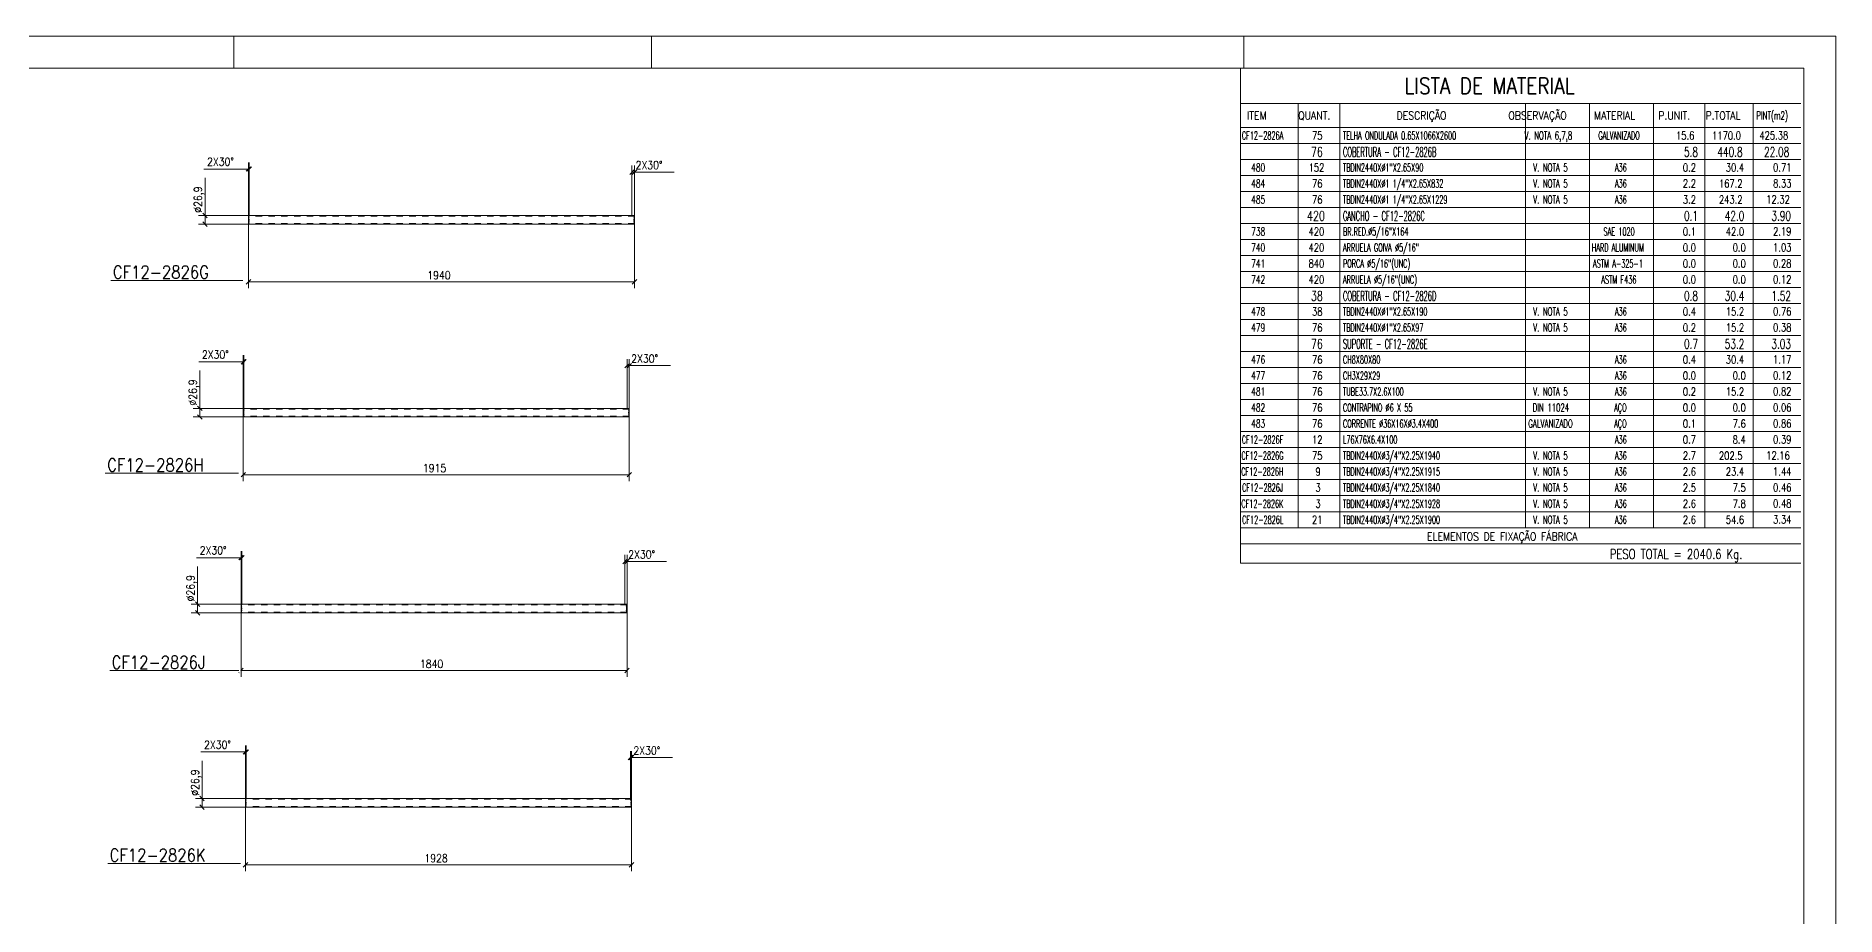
# Model space of a CAD drawing. Header units: millimetres. Extents: x 2 to 846, y 5 to 599.
# Drawn here: x 284 to 846, y 324 to 599 of the extents above; entities that cross this region are included whole.
import ezdxf

# ---------------------------------------------------------------- set-up
doc = ezdxf.new("R2010")
doc.units = ezdxf.units.MM
for name, pattern in [('XKITLINE00', [0]), ('XKITLINE02', [4, 2, -2]), ('XKITLINE03', [6, 3, -1, 1, -1])]:
    doc.linetypes.add(name, pattern=pattern)
for name, color, linetype, lineweight in [('Cota', 4, 'Continuous', 0), ('Outro tipo de objeto', 7, 'Continuous', 0), ('Peça', 2, 'Continuous', 0), ('Texto', 7, 'Continuous', 0)]:
    doc.layers.add(name, color=color, linetype=linetype, lineweight=lineweight)
doc.styles.add('ROMANS', font='ROMANS__.TTF')
doc.styles.add('SIMPLEX', font='SIMPLEX_.TTF')

# ---------------------------------------------------------------- blocks, each defined once
blk = doc.blocks.new('*A37')
at = {"layer": 'Peça', "color": 4, "linetype": 'XKITLINE00', "lineweight": 0}
for p, q in [((350.09, 542.82), (350.29, 542.93)), ((350.09, 540.45), (350.09, 542.82)), ((350.09, 540.36), (350.09, 540.45)), ((350.09, 540.36), (350.29, 540.24)), ((350.33, 542.75), (350.21, 542.51)), ((350.21, 542.51), (350.33, 542.26)), ((350.33, 540.91), (350.21, 540.67)), ((350.21, 540.67), (350.33, 540.42)), ((350.29, 542.93), (350.23, 542.8)), ((350.23, 542.8), (350.33, 542.75)), ((350.33, 542.26), (350.23, 542.09)), ((350.23, 542.09), (350.29, 541.59)), ((350.29, 541.59), (350.23, 541.09)), ((350.23, 541.09), (350.33, 540.91)), ((350.33, 540.42), (350.23, 540.38)), ((350.23, 540.38), (350.29, 540.24)), ((350.29, 542.93), (410.33, 542.93)), ((350.29, 540.24), (410.33, 540.24)), ((410.43, 542.93), (470.48, 542.93)), ((410.43, 540.24), (470.47, 540.24)), ((470.43, 542.75), (470.54, 542.8)), ((470.55, 542.51), (470.43, 542.75)), ((470.43, 542.26), (470.55, 542.51)), ((470.53, 542.09), (470.43, 542.26)), ((470.43, 540.91), (470.53, 541.09)), ((470.55, 540.67), (470.43, 540.91)), ((470.43, 540.42), (470.55, 540.67)), ((470.53, 540.38), (470.43, 540.42)), ((470.47, 541.59), (470.53, 542.09)), ((470.53, 541.09), (470.47, 541.59)), ((470.47, 540.24), (470.53, 540.38)), ((470.47, 540.24), (470.67, 540.36)), ((470.54, 542.8), (470.48, 542.93)), ((470.48, 542.93), (470.67, 542.82)), ((470.67, 542.82), (470.67, 540.36))]:
    blk.add_line(p, q, dxfattribs=at)
at = {"layer": 'Peça', "color": 7, "linetype": 'XKITLINE02', "lineweight": 0}
for p, q in [((410.33, 542.71), (350.09, 542.71)), ((410.33, 540.47), (350.09, 540.47)), ((350.21, 542.51), (350.33, 542.75)), ((350.33, 542.26), (350.21, 542.51)), ((350.21, 540.67), (350.33, 540.91)), ((350.33, 540.42), (350.21, 540.67)), ((350.23, 542.8), (350.29, 542.93)), ((350.33, 542.75), (350.23, 542.8)), ((350.23, 542.09), (350.33, 542.26)), ((350.29, 541.59), (350.23, 542.09)), ((350.23, 541.09), (350.29, 541.59)), ((350.33, 540.91), (350.23, 541.09)), ((350.23, 540.38), (350.33, 540.42)), ((350.29, 540.24), (350.23, 540.38)), ((470.67, 542.71), (410.43, 542.71)), ((470.67, 540.47), (410.43, 540.47)), ((470.54, 542.8), (470.43, 542.75)), ((470.43, 542.75), (470.55, 542.51)), ((470.55, 542.51), (470.43, 542.26)), ((470.43, 542.26), (470.53, 542.09)), ((470.53, 541.09), (470.43, 540.91)), ((470.43, 540.91), (470.55, 540.67)), ((470.55, 540.67), (470.43, 540.42)), ((470.43, 540.42), (470.53, 540.38)), ((470.53, 542.09), (470.47, 541.59)), ((470.47, 541.59), (470.53, 541.09)), ((470.53, 540.38), (470.47, 540.24)), ((470.48, 542.93), (470.54, 542.8))]:
    blk.add_line(p, q, dxfattribs=at)
blk = doc.blocks.new('*A38')
at = {"layer": 'Peça', "color": 4, "linetype": 'XKITLINE00', "lineweight": 0}
for p, q in [((348.47, 482.57), (348.67, 482.68)), ((348.47, 480.2), (348.47, 482.57)), ((348.47, 480.11), (348.47, 480.2)), ((348.47, 480.11), (348.67, 479.99)), ((348.72, 482.5), (348.6, 482.26)), ((348.6, 482.26), (348.72, 482.01)), ((348.72, 480.66), (348.6, 480.42)), ((348.6, 480.42), (348.72, 480.17)), ((348.67, 482.68), (348.61, 482.55)), ((348.61, 482.55), (348.72, 482.5)), ((348.72, 482.01), (348.61, 481.84)), ((348.61, 481.84), (348.67, 481.34)), ((348.67, 481.34), (348.61, 480.84)), ((348.61, 480.84), (348.72, 480.66)), ((348.72, 480.17), (348.61, 480.13)), ((348.61, 480.13), (348.67, 479.99)), ((348.67, 482.68), (408.72, 482.68)), ((348.67, 479.99), (408.72, 479.99)), ((408.82, 482.68), (468.86, 482.68)), ((408.82, 479.99), (468.86, 479.99)), ((468.81, 480.17), (468.93, 480.42)), ((468.92, 480.13), (468.81, 480.17)), ((468.82, 482.5), (468.92, 482.55)), ((468.94, 482.26), (468.82, 482.5)), ((468.82, 482.01), (468.94, 482.26)), ((468.92, 481.84), (468.82, 482.01)), ((468.82, 480.66), (468.92, 480.84)), ((468.93, 480.42), (468.82, 480.66)), ((468.92, 482.55), (468.86, 482.68)), ((468.86, 482.68), (469.06, 482.57)), ((468.86, 481.34), (468.92, 481.84)), ((468.92, 480.84), (468.86, 481.34)), ((468.86, 479.99), (468.92, 480.13)), ((468.86, 479.99), (469.06, 480.11)), ((469.06, 482.57), (469.06, 480.11))]:
    blk.add_line(p, q, dxfattribs=at)
at = {"layer": 'Peça', "color": 7, "linetype": 'XKITLINE02', "lineweight": 0}
for p, q in [((408.72, 482.46), (348.47, 482.46)), ((408.72, 480.22), (348.47, 480.22)), ((348.6, 482.26), (348.72, 482.5)), ((348.72, 482.01), (348.6, 482.26)), ((348.6, 480.42), (348.72, 480.66)), ((348.72, 480.17), (348.6, 480.42)), ((348.61, 482.55), (348.67, 482.68)), ((348.72, 482.5), (348.61, 482.55)), ((348.61, 481.84), (348.72, 482.01)), ((348.67, 481.34), (348.61, 481.84)), ((348.61, 480.84), (348.67, 481.34)), ((348.72, 480.66), (348.61, 480.84)), ((348.61, 480.13), (348.72, 480.17)), ((348.67, 479.99), (348.61, 480.13)), ((469.06, 482.46), (408.82, 482.46)), ((469.06, 480.22), (408.82, 480.22)), ((468.93, 480.42), (468.81, 480.17)), ((468.81, 480.17), (468.92, 480.13)), ((468.92, 482.55), (468.82, 482.5)), ((468.82, 482.5), (468.94, 482.26)), ((468.94, 482.26), (468.82, 482.01)), ((468.82, 482.01), (468.92, 481.84)), ((468.92, 480.84), (468.82, 480.66)), ((468.82, 480.66), (468.93, 480.42)), ((468.86, 482.68), (468.92, 482.55)), ((468.92, 481.84), (468.86, 481.34)), ((468.86, 481.34), (468.92, 480.84)), ((468.92, 480.13), (468.86, 479.99))]:
    blk.add_line(p, q, dxfattribs=at)
blk = doc.blocks.new('*A39')
at = {"layer": 'Peça', "color": 4, "linetype": 'XKITLINE00', "lineweight": 0}
for p, q in [((347.78, 421.39), (347.98, 421.51)), ((347.78, 418.94), (347.78, 421.39)), ((347.78, 418.94), (347.98, 418.82)), ((348.02, 421.33), (347.9, 421.08)), ((347.9, 421.08), (348.02, 420.84)), ((348.02, 419.49), (347.9, 419.25)), ((347.9, 419.25), (348.02, 419)), ((347.98, 421.51), (347.92, 421.38)), ((347.92, 421.38), (348.02, 421.33)), ((348.02, 420.84), (347.92, 420.67)), ((347.92, 420.67), (347.98, 420.16)), ((347.98, 420.16), (347.92, 419.66)), ((347.92, 419.66), (348.02, 419.49)), ((348.02, 419), (347.92, 418.95)), ((347.92, 418.95), (347.98, 418.82)), ((347.98, 421.51), (408.02, 421.51)), ((347.98, 418.82), (408.02, 418.82)), ((408.12, 421.51), (468.16, 421.51)), ((408.12, 418.82), (468.16, 418.82)), ((468.12, 421.33), (468.22, 421.38)), ((468.24, 421.08), (468.12, 421.33)), ((468.12, 420.84), (468.24, 421.08)), ((468.22, 420.67), (468.12, 420.84)), ((468.12, 419.49), (468.22, 419.66)), ((468.24, 419.25), (468.12, 419.49)), ((468.12, 419), (468.24, 419.25)), ((468.22, 418.95), (468.12, 419)), ((468.22, 421.38), (468.16, 421.51)), ((468.16, 421.51), (468.36, 421.39)), ((468.16, 420.16), (468.22, 420.67)), ((468.22, 419.66), (468.16, 420.16)), ((468.16, 418.82), (468.22, 418.95)), ((468.16, 418.82), (468.36, 418.94)), ((468.36, 421.3), (468.36, 421.39)), ((468.36, 421.3), (468.36, 418.94))]:
    blk.add_line(p, q, dxfattribs=at)
at = {"layer": 'Peça', "color": 7, "linetype": 'XKITLINE02', "lineweight": 0}
for p, q in [((408.02, 421.28), (347.78, 421.28)), ((347.78, 419.6), (347.78, 419.69)), ((347.78, 419.3), (347.78, 419.69)), ((347.78, 419.2), (347.78, 419.3)), ((408.02, 419.04), (347.78, 419.04)), ((347.78, 418.94), (347.78, 419.03)), ((347.9, 421.08), (348.02, 421.33)), ((348.02, 420.84), (347.9, 421.08)), ((347.9, 419.25), (348.02, 419.49)), ((348.02, 419), (347.9, 419.25)), ((347.92, 421.38), (347.98, 421.51)), ((348.02, 421.33), (347.92, 421.38)), ((347.92, 420.67), (348.02, 420.84)), ((347.98, 420.16), (347.92, 420.67)), ((347.92, 419.66), (347.98, 420.16)), ((348.02, 419.49), (347.92, 419.66)), ((347.92, 418.95), (348.02, 419)), ((347.98, 418.82), (347.92, 418.95)), ((468.36, 421.28), (408.12, 421.28)), ((468.36, 419.04), (408.12, 419.04)), ((468.22, 421.38), (468.12, 421.33)), ((468.12, 421.33), (468.24, 421.08)), ((468.24, 421.08), (468.12, 420.84)), ((468.12, 420.84), (468.22, 420.67)), ((468.22, 419.66), (468.12, 419.49)), ((468.12, 419.49), (468.24, 419.25)), ((468.24, 419.25), (468.12, 419)), ((468.12, 419), (468.22, 418.95)), ((468.16, 421.51), (468.22, 421.38)), ((468.22, 420.67), (468.16, 420.16)), ((468.16, 420.16), (468.22, 419.66)), ((468.22, 418.95), (468.16, 418.82)), ((468.36, 419.6), (468.36, 419.7))]:
    blk.add_line(p, q, dxfattribs=at)
blk = doc.blocks.new('*A40')
at = {"layer": 'Peça', "color": 4, "linetype": 'XKITLINE00', "lineweight": 0}
for p, q in [((349.17, 360.68), (349.37, 360.8)), ((349.17, 358.23), (349.17, 360.68)), ((349.41, 360.62), (349.29, 360.37)), ((349.29, 360.37), (349.41, 360.13)), ((349.37, 360.8), (349.31, 360.66)), ((349.31, 360.66), (349.41, 360.62)), ((349.41, 360.13), (349.31, 359.96)), ((349.31, 359.96), (349.37, 359.45)), ((349.37, 360.8), (409.41, 360.8)), ((409.51, 360.8), (469.55, 360.8)), ((469.51, 360.62), (469.61, 360.66)), ((469.63, 360.37), (469.51, 360.62)), ((469.51, 360.13), (469.63, 360.37)), ((469.61, 359.96), (469.51, 360.13)), ((469.61, 360.66), (469.55, 360.8)), ((469.55, 360.8), (469.75, 360.68)), ((469.55, 359.45), (469.61, 359.96)), ((469.75, 360.68), (469.75, 358.23)), ((349.17, 358.23), (349.37, 358.11)), ((349.41, 358.78), (349.29, 358.54)), ((349.29, 358.54), (349.41, 358.29)), ((349.37, 359.45), (349.31, 358.95)), ((349.31, 358.95), (349.41, 358.78)), ((349.41, 358.29), (349.31, 358.24)), ((349.31, 358.24), (349.37, 358.11)), ((349.37, 358.11), (409.41, 358.11)), ((409.51, 358.11), (469.55, 358.11)), ((469.51, 358.78), (469.61, 358.95)), ((469.63, 358.54), (469.51, 358.78)), ((469.51, 358.29), (469.63, 358.54)), ((469.61, 358.24), (469.51, 358.29)), ((469.61, 358.95), (469.55, 359.45)), ((469.55, 358.11), (469.61, 358.24)), ((469.55, 358.11), (469.75, 358.23))]:
    blk.add_line(p, q, dxfattribs=at)
at = {"layer": 'Peça', "color": 7, "linetype": 'XKITLINE02', "lineweight": 0}
for p, q in [((409.41, 360.57), (349.17, 360.57)), ((349.29, 360.37), (349.41, 360.62)), ((349.41, 360.13), (349.29, 360.37)), ((349.31, 360.66), (349.37, 360.8)), ((349.41, 360.62), (349.31, 360.66)), ((349.31, 359.96), (349.41, 360.13)), ((349.37, 359.45), (349.31, 359.96)), ((469.75, 360.57), (409.51, 360.57)), ((469.61, 360.66), (469.51, 360.62)), ((469.51, 360.62), (469.63, 360.37)), ((469.63, 360.37), (469.51, 360.13)), ((469.51, 360.13), (469.61, 359.96)), ((469.55, 360.8), (469.61, 360.66)), ((469.61, 359.96), (469.55, 359.45)), ((409.41, 358.33), (349.17, 358.33)), ((349.17, 358.32), (349.17, 358.23)), ((349.29, 358.54), (349.41, 358.78)), ((349.41, 358.29), (349.29, 358.54)), ((349.31, 358.95), (349.37, 359.45)), ((349.41, 358.78), (349.31, 358.95)), ((349.31, 358.24), (349.41, 358.29)), ((349.37, 358.11), (349.31, 358.24)), ((469.75, 358.33), (409.51, 358.33)), ((469.61, 358.95), (469.51, 358.78)), ((469.51, 358.78), (469.63, 358.54)), ((469.63, 358.54), (469.51, 358.29)), ((469.51, 358.29), (469.61, 358.24)), ((469.55, 359.45), (469.61, 358.95)), ((469.61, 358.24), (469.55, 358.11))]:
    blk.add_line(p, q, dxfattribs=at)
blk = doc.blocks.new('*A61')
at = {"layer": 'Outro tipo de objeto', "color": 5, "linetype": 'XKITLINE00', "lineweight": 0}
for p, q in [((660, 589), (660, 570.4)), ((835, 577.9), (660, 577.9)), ((678, 577.9), (678, 570.4)), ((691, 577.9), (691, 570.4)), ((749, 577.9), (749, 570.4)), ((769, 577.9), (769, 570.4)), ((789, 577.9), (789, 570.4)), ((805, 577.9), (805, 570.4)), ((820.17, 577.89), (820.17, 570.4)), ((835, 570.4), (660, 570.4)), ((660, 570.4), (660, 565.4)), ((678, 570.4), (678, 565.4)), ((691, 570.4), (691, 565.4)), ((749, 570.4), (749, 565.4)), ((769, 570.4), (769, 565.4)), ((789, 570.4), (789, 565.4)), ((805, 570.4), (805, 565.4)), ((820.17, 570.4), (820.17, 565.4)), ((660, 565.4), (660, 560.4)), ((678, 565.4), (678, 560.4)), ((691, 565.4), (691, 560.4)), ((749, 565.4), (749, 560.4)), ((769, 565.4), (769, 560.4)), ((789, 565.4), (789, 560.4)), ((805, 565.4), (805, 560.4)), ((820.17, 565.4), (820.17, 560.4)), ((660, 560.4), (660, 555.4)), ((678, 560.4), (678, 555.4)), ((691, 560.4), (691, 555.4)), ((749, 560.4), (749, 555.4)), ((769, 560.4), (769, 555.4)), ((789, 560.4), (789, 555.4)), ((805, 560.4), (805, 555.4)), ((820.17, 560.4), (820.17, 555.4)), ((660, 555.4), (660, 550.4)), ((678, 555.4), (678, 550.4)), ((691, 555.4), (691, 550.4)), ((749, 555.4), (749, 550.4)), ((769, 555.4), (769, 550.4)), ((789, 555.4), (789, 550.4)), ((805, 555.4), (805, 550.4)), ((820.17, 555.4), (820.17, 550.4)), ((660, 550.4), (660, 545.4)), ((678, 550.4), (678, 545.4)), ((691, 550.4), (691, 545.4)), ((749, 550.4), (749, 545.4)), ((769, 550.4), (769, 545.4)), ((789, 550.4), (789, 545.4)), ((805, 550.4), (805, 545.4)), ((820.17, 550.4), (820.17, 545.4)), ((660, 545.4), (660, 540.4)), ((660, 540.4), (660, 535.4)), ((678, 545.4), (678, 540.4)), ((678, 540.4), (678, 535.4)), ((691, 545.4), (691, 540.4)), ((691, 540.4), (691, 535.4)), ((749, 545.4), (749, 540.4)), ((749, 540.4), (749, 535.4)), ((769, 545.4), (769, 540.4)), ((769, 540.4), (769, 535.4)), ((789, 545.4), (789, 540.4)), ((789, 540.4), (789, 535.4)), ((805, 545.4), (805, 540.4)), ((805, 540.4), (805, 535.4)), ((820.17, 545.4), (820.17, 540.4)), ((820.17, 540.4), (820.17, 535.4)), ((660, 535.4), (660, 530.4)), ((678, 535.4), (678, 530.4)), ((691, 535.4), (691, 530.4)), ((749, 535.4), (749, 530.4)), ((769, 535.4), (769, 530.4)), ((789, 535.4), (789, 530.4)), ((805, 535.4), (805, 530.4)), ((820.17, 535.4), (820.17, 530.4)), ((660, 530.4), (660, 525.4)), ((678, 530.4), (678, 525.4)), ((691, 530.4), (691, 525.4)), ((749, 530.4), (749, 525.4)), ((769, 530.4), (769, 525.4)), ((789, 530.4), (789, 525.4)), ((805, 530.4), (805, 525.4)), ((820.17, 530.4), (820.17, 525.4)), ((660, 525.4), (660, 520.4)), ((678, 525.4), (678, 520.4)), ((691, 525.4), (691, 520.4)), ((749, 525.4), (749, 520.4)), ((769, 525.4), (769, 520.4)), ((789, 525.4), (789, 520.4)), ((805, 525.4), (805, 520.4)), ((820.17, 525.4), (820.17, 520.4)), ((660, 520.4), (660, 515.4)), ((678, 520.4), (678, 515.4)), ((691, 520.4), (691, 515.4)), ((749, 520.4), (749, 515.4)), ((769, 520.4), (769, 515.4)), ((789, 520.4), (789, 515.4)), ((805, 520.4), (805, 515.4)), ((820.17, 520.4), (820.17, 515.4)), ((660, 515.4), (660, 510.4)), ((678, 515.4), (678, 510.4)), ((691, 515.4), (691, 510.4)), ((749, 515.4), (749, 510.4)), ((769, 515.4), (769, 510.4)), ((789, 515.4), (789, 510.4)), ((805, 515.4), (805, 510.4)), ((820.17, 515.4), (820.17, 510.4)), ((660, 510.4), (660, 505.4)), ((678, 510.4), (678, 505.4)), ((691, 510.4), (691, 505.4)), ((749, 510.4), (749, 505.4)), ((769, 510.4), (769, 505.4)), ((789, 510.4), (789, 505.4)), ((805, 510.4), (805, 505.4)), ((820.17, 510.4), (820.17, 505.4)), ((660, 505.4), (660, 500.4)), ((678, 505.4), (678, 500.4)), ((691, 505.4), (691, 500.4)), ((749, 505.4), (749, 500.4)), ((769, 505.4), (769, 500.4)), ((789, 505.4), (789, 500.4)), ((805, 505.4), (805, 500.4)), ((820.17, 505.4), (820.17, 500.4)), ((660, 500.4), (660, 495.4)), ((660, 495.4), (660, 490.4)), ((678, 500.4), (678, 495.4)), ((678, 495.4), (678, 490.4)), ((691, 500.4), (691, 495.4)), ((691, 495.4), (691, 490.4)), ((749, 500.4), (749, 495.4)), ((749, 495.4), (749, 490.4)), ((769, 500.4), (769, 495.4)), ((769, 495.4), (769, 490.4)), ((789, 500.4), (789, 495.4)), ((789, 495.4), (789, 490.4)), ((805, 500.4), (805, 495.4)), ((805, 495.4), (805, 490.4)), ((820.17, 500.4), (820.17, 495.4)), ((820.17, 495.4), (820.17, 490.4)), ((660, 490.4), (660, 485.4)), ((678, 490.4), (678, 485.4)), ((691, 490.4), (691, 485.4)), ((749, 490.4), (749, 485.4)), ((769, 490.4), (769, 485.4)), ((789, 490.4), (789, 485.4)), ((805, 490.4), (805, 485.4)), ((820.17, 490.4), (820.17, 485.4)), ((660, 485.4), (660, 480.4)), ((678, 485.4), (678, 480.4)), ((691, 485.4), (691, 480.4)), ((749, 485.4), (749, 480.4)), ((769, 485.4), (769, 480.4)), ((789, 485.4), (789, 480.4)), ((805, 485.4), (805, 480.4)), ((820.17, 485.4), (820.17, 480.4)), ((660, 480.4), (660, 475.4)), ((678, 480.4), (678, 475.4)), ((691, 480.4), (691, 475.4)), ((749, 480.4), (749, 475.4)), ((769, 480.4), (769, 475.4)), ((789, 480.4), (789, 475.4)), ((805, 480.4), (805, 475.4)), ((820.17, 480.4), (820.17, 475.4)), ((660, 475.4), (660, 470.4)), ((678, 475.4), (678, 470.4)), ((691, 475.4), (691, 470.4)), ((749, 475.4), (749, 470.4)), ((769, 475.4), (769, 470.4)), ((789, 475.4), (789, 470.4)), ((805, 475.4), (805, 470.4)), ((820.17, 475.4), (820.17, 470.4)), ((660, 470.4), (660, 465.4)), ((678, 470.4), (678, 465.4)), ((691, 470.4), (691, 465.4)), ((749, 470.4), (749, 465.4)), ((769, 470.4), (769, 465.4)), ((789, 470.4), (789, 465.4)), ((805, 470.4), (805, 465.4)), ((820.17, 470.4), (820.17, 465.4)), ((660, 465.4), (660, 460.4)), ((678, 465.4), (678, 460.4)), ((691, 465.4), (691, 460.4)), ((749, 465.4), (749, 460.4)), ((769, 465.4), (769, 460.4)), ((789, 465.4), (789, 460.4)), ((805, 465.4), (805, 460.4)), ((820.17, 465.4), (820.17, 460.4)), ((660, 460.4), (660, 455.4)), ((678, 460.4), (678, 455.4)), ((691, 460.4), (691, 455.4)), ((749, 460.4), (749, 455.4)), ((769, 460.4), (769, 455.4)), ((789, 460.4), (789, 455.4)), ((805, 460.4), (805, 455.4)), ((820.17, 460.4), (820.17, 455.4)), ((660, 455.4), (660, 450.4)), ((660, 450.4), (660, 445.4)), ((678, 455.4), (678, 450.4)), ((678, 450.4), (678, 445.4)), ((691, 455.4), (691, 450.4)), ((691, 450.4), (691, 445.4)), ((749, 455.4), (749, 450.4)), ((749, 450.4), (749, 445.4)), ((769, 455.4), (769, 450.4)), ((769, 450.4), (769, 445.4)), ((789, 455.4), (789, 450.4)), ((789, 450.4), (789, 445.4)), ((805, 455.4), (805, 450.4)), ((805, 450.4), (805, 445.4)), ((820.17, 455.4), (820.17, 450.4)), ((820.17, 450.4), (820.17, 445.4)), ((660, 440.4), (660, 445.4)), ((835, 440.4), (660, 440.4)), ((660, 440.4), (660, 434.33)), ((835, 434.33), (660, 434.33))]:
    blk.add_line(p, q, dxfattribs=at)
at = {"layer": 'Outro tipo de objeto', "color": 7, "linetype": 'XKITLINE03', "lineweight": 0}
for p, q in [((835, 565.4), (660, 565.4)), ((835, 560.4), (660, 560.4)), ((835, 555.4), (660, 555.4)), ((835, 550.4), (660, 550.4)), ((835, 545.4), (660, 545.4)), ((835, 540.4), (660, 540.4)), ((835, 535.4), (660, 535.4)), ((835, 530.4), (660, 530.4)), ((835, 525.4), (660, 525.4)), ((835, 520.4), (660, 520.4)), ((835, 515.4), (660, 515.4)), ((835, 510.4), (660, 510.4)), ((835, 505.4), (660, 505.4)), ((835, 500.4), (660, 500.4)), ((835, 495.4), (660, 495.4)), ((835, 490.4), (660, 490.4)), ((835, 485.4), (660, 485.4)), ((835, 480.4), (660, 480.4)), ((835, 475.4), (660, 475.4)), ((835, 470.4), (660, 470.4)), ((835, 465.4), (660, 465.4)), ((835, 460.4), (660, 460.4)), ((835, 455.4), (660, 455.4)), ((835, 450.4), (660, 450.4)), ((835, 445.4), (660, 445.4))]:
    blk.add_line(p, q, dxfattribs=at)
at = {"layer": 'Outro tipo de objeto', "color": 7, "linetype": 'XKITLINE00', "lineweight": 0}
for p, q in [((835, 565.4), (660, 565.4)), ((835, 560.4), (660, 560.4)), ((835, 555.4), (660, 555.4)), ((835, 550.4), (660, 550.4)), ((835, 545.4), (660, 545.4)), ((835, 540.4), (660, 540.4)), ((835, 535.4), (660, 535.4)), ((835, 530.4), (660, 530.4)), ((835, 525.4), (660, 525.4)), ((835, 520.4), (660, 520.4)), ((835, 515.4), (660, 515.4)), ((835, 510.4), (660, 510.4)), ((835, 505.4), (660, 505.4)), ((835, 500.4), (660, 500.4)), ((835, 495.4), (660, 495.4)), ((835, 490.4), (660, 490.4)), ((835, 485.4), (660, 485.4)), ((835, 480.4), (660, 480.4)), ((835, 475.4), (660, 475.4)), ((835, 470.4), (660, 470.4)), ((835, 465.4), (660, 465.4)), ((835, 460.4), (660, 460.4)), ((835, 455.4), (660, 455.4)), ((835, 450.4), (660, 450.4)), ((835, 445.4), (660, 445.4))]:
    blk.add_line(p, q, dxfattribs=at)
at = {"layer": 'Outro tipo de objeto', "color": 4, "style": 'ROMANS'}
for s, height, width, p in [('LISTA DE MATERIAL', 5, 0.85, (711.19, 580.95)), ('ITEM', 2.5, 0.85, (662.01, 572.9)), ('QUANT.', 2.5, 0.85, (678.01, 572.9)), ('DESCRIÇÃO', 2.5, 0.85, (708.76, 572.9)), ('OBSERVAÇÃO', 2.5, 0.85, (743.67, 572.9)), ('MATERIAL', 2.5, 0.85, (770.43, 572.9)), ('P.UNIT.', 2.5, 0.85, (790.51, 572.9)), ('P.TOTAL', 2.5, 0.85, (805.26, 572.9)), ('PINT(m2)', 2.5, 0.6375, (821.11, 572.9)), ('76', 3, 0.7225, (681.99, 561.29)), ('COBERTURA - CF12-2826B', 3, 0.51, (691.99, 561.29)), ('5.8', 3, 0.68, (798.52, 561.29)), ('440.8', 3, 0.68, (808.96, 561.29)), ('22.08', 3, 0.68, (823.54, 561.29)), ('420', 3, 0.7225, (680.77, 541.29)), ('GANCHO - CF12-2826C', 3, 0.51, (691.99, 541.29)), ('0.1', 3, 0.68, (798.52, 541.29)), ('42.0', 3, 0.68, (811.25, 541.29)), ('3.90', 3, 0.68, (825.83, 541.29)), ('38', 3, 0.7225, (681.99, 516.29)), ('COBERTURA - CF12-2826D', 3, 0.51, (691.99, 516.29)), ('0.8', 3, 0.68, (798.52, 516.29)), ('30.4', 3, 0.68, (811.25, 516.29)), ('1.52', 3, 0.68, (825.83, 516.29)), ('76', 3, 0.7225, (681.99, 501.29)), ('SUPORTE - CF12-2826E', 3, 0.51, (691.99, 501.29)), ('0.7', 3, 0.68, (798.52, 501.29)), ('53.2', 3, 0.68, (811.25, 501.29)), ('3.03', 3, 0.68, (825.83, 501.29)), ('ELEMENTOS DE FIXAÇÃO FÁBRICA', 2.5, 0.85, (718.25, 441.4))]:
    blk.add_text(s, height=height, dxfattribs=dict(at, width=width)).set_placement(p)
at = {"layer": 'Outro tipo de objeto', "color": 5, "style": 'ROMANS'}
for s, height, width, p in [('CF12-2826A', 2.5, 0.595, (660.41, 566.65)), ('CF12-2826F', 2.5, 0.595, (660.41, 471.65)), ('CF12-2826G', 2.5, 0.595, (660.29, 466.65)), ('CF12-2826H', 2.5, 0.595, (660.21, 461.65)), ('CF12-2826J', 2.5, 0.595, (660.49, 456.65)), ('CF12-2826K', 2.5, 0.595, (660.25, 451.65)), ('CF12-2826L', 2.5, 0.595, (660.49, 446.65)), ('PESO TOTAL = 2040.6 Kg.', 3, 0.765, (775.34, 435.66))]:
    blk.add_text(s, height=height, dxfattribs=dict(at, width=width)).set_placement(p)
at = {"layer": 'Outro tipo de objeto', "color": 3, "style": 'ROMANS'}
for s, width, p in [('75', 0.765, (682.32, 566.65)), ('TELHA ONDULADA 0.65X1066X2600', 0.595, (691.99, 566.65)), ('V. NOTA 6,7,8', 0.6375, (748.72, 566.65)), ('GALVANIZADO', 0.51, (771.78, 566.65)), ('15.6', 0.765, (796.03, 566.65)), ('1170.0', 0.765, (807.29, 566.65)), ('425.38', 0.765, (822.06, 566.7)), ('480', 0.68, (663.34, 556.65)), ('152', 0.765, (681.25, 556.65)), ('TBDIN2440XØ1"X2.65X90', 0.595, (691.99, 556.65)), ('V. NOTA 5', 0.6375, (751.42, 556.65)), ('A36', 0.51, (776.95, 556.65)), ('0.2', 0.765, (798.17, 556.65)), ('30.4', 0.765, (811.58, 556.65)), ('0.71', 0.765, (826.35, 556.7)), ('484', 0.68, (663.34, 551.65)), ('76', 0.765, (682.32, 551.65)), ('TBDIN2440XØ1 1/4"X2.65X832', 0.595, (691.99, 551.65)), ('V. NOTA 5', 0.6375, (751.42, 551.65)), ('A36', 0.51, (776.95, 551.65)), ('2.2', 0.765, (798.17, 551.65)), ('167.2', 0.765, (809.44, 551.65)), ('8.33', 0.765, (826.35, 551.7)), ('485', 0.68, (663.34, 546.65)), ('76', 0.765, (682.32, 546.65)), ('TBDIN2440XØ1 1/4"X2.65X1229', 0.595, (691.99, 546.65)), ('V. NOTA 5', 0.6375, (751.42, 546.65)), ('A36', 0.51, (776.95, 546.65)), ('3.2', 0.765, (798.17, 546.65)), ('243.2', 0.765, (809.44, 546.65)), ('12.32', 0.765, (824.21, 546.7)), ('738', 0.68, (663.34, 536.65)), ('420', 0.765, (681.25, 536.65)), ('ARRUELA GOIVA Ø5/16"', 0.595, (691.99, 531.65)), ('BR.RED.Ø5/16"X164', 0.595, (691.99, 536.65)), ('SAE 1020', 0.51, (773.37, 536.65)), ('0.1', 0.765, (798.17, 536.65)), ('42.0', 0.765, (811.58, 536.65)), ('2.19', 0.765, (826.35, 536.7)), ('1.03', 0.765, (826.35, 531.7)), ('740', 0.68, (663.34, 531.65)), ('741', 0.68, (663.34, 526.65)), ('420', 0.765, (681.25, 531.65)), ('840', 0.765, (681.25, 526.65)), ('PORCA Ø5/16"(UNC)', 0.595, (691.99, 526.65)), ('HARD ALUMINUM', 0.51, (769.72, 531.65)), ('ASTM A-325-1', 0.51, (770.12, 526.65)), ('0.0', 0.765, (798.17, 531.65)), ('0.0', 0.765, (798.17, 526.65)), ('0.0', 0.765, (813.73, 531.65)), ('0.0', 0.765, (813.73, 526.65)), ('0.28', 0.765, (826.35, 526.7)), ('742', 0.68, (663.34, 521.65)), ('420', 0.765, (681.25, 521.65)), ('ARRUELA Ø5/16"(UNC)', 0.595, (691.99, 521.65)), ('ASTM F436', 0.51, (772.69, 521.65)), ('0.0', 0.765, (798.17, 521.65)), ('0.0', 0.765, (813.73, 521.65)), ('0.12', 0.765, (826.35, 521.7)), ('478', 0.68, (663.34, 511.65)), ('38', 0.765, (682.32, 511.65)), ('TBDIN2440XØ1"X2.65X190', 0.595, (691.99, 511.65)), ('V. NOTA 5', 0.6375, (751.42, 511.65)), ('A36', 0.51, (776.95, 511.65)), ('0.4', 0.765, (798.17, 511.65)), ('15.2', 0.765, (811.58, 511.65)), ('0.76', 0.765, (826.35, 511.7)), ('479', 0.68, (663.34, 506.65)), ('76', 0.765, (682.32, 506.65)), ('TBDIN2440XØ1"X2.65X97', 0.595, (691.99, 506.65)), ('V. NOTA 5', 0.6375, (751.42, 506.65)), ('A36', 0.51, (776.95, 506.65)), ('0.2', 0.765, (798.17, 506.65)), ('15.2', 0.765, (811.58, 506.65)), ('0.38', 0.765, (826.35, 506.7)), ('476', 0.68, (663.34, 496.65)), ('76', 0.765, (682.32, 496.65)), ('CH8X80X80', 0.595, (691.99, 496.65)), ('A36', 0.51, (776.95, 496.65)), ('0.4', 0.765, (798.17, 496.65)), ('30.4', 0.765, (811.58, 496.65)), ('1.17', 0.765, (826.35, 496.7)), ('477', 0.68, (663.34, 491.65)), ('76', 0.765, (682.32, 491.65)), ('CH3X29X29', 0.595, (691.99, 491.65)), ('A36', 0.51, (776.95, 491.65)), ('0.0', 0.765, (798.17, 491.65)), ('0.0', 0.765, (813.73, 491.65)), ('0.12', 0.765, (826.35, 491.7)), ('0.82', 0.765, (826.35, 486.7)), ('481', 0.68, (663.34, 486.65)), ('482', 0.68, (663.34, 481.65)), ('76', 0.765, (682.32, 486.65)), ('76', 0.765, (682.32, 481.65)), ('TUBE33.7X2.6X100', 0.595, (691.99, 486.65)), ('CONTRAPINO Ø6 X 55\xa0\xa0\xa0\xa0\xa0\xa0\xa0\xa0\xa0\xa0\xa0\xa0\xa0\xa0\xa0\xa0\xa0\xa0\xa0\xa0', 0.595, (691.99, 481.65)), ('V. NOTA 5', 0.6375, (751.42, 486.65)), ('DIN 11024', 0.6375, (751.25, 481.65)), ('AÇO', 0.51, (776.71, 481.65)), ('A36', 0.51, (776.95, 486.65)), ('0.2', 0.765, (798.17, 486.65)), ('0.0', 0.765, (798.17, 481.65)), ('15.2', 0.765, (811.58, 486.65)), ('0.0', 0.765, (813.73, 481.65)), ('0.06', 0.765, (826.35, 481.7)), ('483', 0.68, (663.34, 476.65)), ('76', 0.765, (682.32, 476.65)), ('CORRENTE Ø36X16XØ3.4X400\xa0\xa0\xa0\xa0\xa0\xa0\xa0\xa0\xa0\xa0\xa0\xa0\xa0\xa0', 0.595, (691.99, 476.65)), ('GALVANIZADO', 0.6375, (749.9, 476.65)), ('AÇO', 0.51, (776.71, 476.65)), ('0.1', 0.765, (798.17, 476.65)), ('7.6', 0.765, (813.73, 476.65)), ('0.86', 0.765, (826.35, 476.7)), ('12', 0.765, (682.32, 471.65)), ('L76X76X6.4X100', 0.595, (691.99, 471.65)), ('A36', 0.51, (776.95, 471.65)), ('0.7', 0.765, (798.17, 471.65)), ('8.4', 0.765, (813.73, 471.65)), ('0.39', 0.765, (826.35, 471.7)), ('75', 0.765, (682.32, 466.65)), ('TBDIN2440XØ3/4"X2.25X1940', 0.595, (691.99, 466.65)), ('V. NOTA 5', 0.6375, (751.42, 466.65)), ('A36', 0.51, (776.95, 466.65)), ('2.7', 0.765, (798.17, 466.65)), ('202.5', 0.765, (809.44, 466.65)), ('12.16', 0.765, (824.21, 466.7)), ('9', 0.765, (683.4, 461.65)), ('TBDIN2440XØ3/4"X2.25X1915', 0.595, (691.99, 461.65)), ('V. NOTA 5', 0.6375, (751.42, 461.65)), ('A36', 0.51, (776.95, 461.65)), ('2.6', 0.765, (798.17, 461.65)), ('23.4', 0.765, (811.58, 461.65)), ('1.44', 0.765, (826.35, 461.7)), ('3', 0.765, (683.4, 456.65)), ('TBDIN2440XØ3/4"X2.25X1840', 0.595, (691.99, 456.65)), ('V. NOTA 5', 0.6375, (751.42, 456.65)), ('A36', 0.51, (776.95, 456.65)), ('2.5', 0.765, (798.17, 456.65)), ('7.5', 0.765, (813.73, 456.65)), ('0.46', 0.765, (826.35, 456.7)), ('3', 0.765, (683.4, 451.65)), ('TBDIN2440XØ3/4"X2.25X1928', 0.595, (691.99, 451.65)), ('V. NOTA 5', 0.6375, (751.42, 451.65)), ('A36', 0.51, (776.95, 451.65)), ('2.6', 0.765, (798.17, 451.65)), ('7.8', 0.765, (813.73, 451.65)), ('0.48', 0.765, (826.35, 451.7)), ('21', 0.765, (682.32, 446.65)), ('TBDIN2440XØ3/4"X2.25X1900', 0.595, (691.99, 446.65)), ('V. NOTA 5', 0.6375, (751.42, 446.65)), ('A36', 0.51, (776.95, 446.65)), ('2.6', 0.765, (798.17, 446.65)), ('54.6', 0.765, (811.58, 446.65)), ('3.34', 0.765, (826.35, 446.7))]:
    blk.add_text(s, height=2.5, dxfattribs=dict(at, width=width)).set_placement(p)
blk = doc.blocks.new('*A173')
at = {"layer": 'Cota', "color": 7, "linetype": 'XKITLINE00', "lineweight": 0}
for p, q in [((350.09, 557.45), (336.16, 557.45)), ((350.09, 557.45), (346.36, 557.45)), ((350.8, 558.16), (349.38, 556.74)), ((351.02, 558.16), (349.6, 556.74)), ((350.09, 542.82), (350.09, 559.5)), ((350.09, 557.45), (350.31, 557.45)), ((350.31, 542.71), (350.31, 559.5))]:
    blk.add_line(p, q, dxfattribs=at)
at = {"layer": 'Cota', "color": 3}
for p in [(350.09, 557.45), (350.31, 557.45)]:
    blk.add_point(p, dxfattribs=at)
at = {"layer": 'Cota', "color": 3, "style": 'SIMPLEX', "width": 0.85}
blk.add_text('\xa02X30°', height=2.5, dxfattribs=at).set_placement((336.04, 558.48))
blk = doc.blocks.new('*A174')
at = {"layer": 'Cota', "color": 7, "linetype": 'XKITLINE00', "lineweight": 0}
for p, q in [((470.6, 557.2), (469.19, 555.78)), ((469.89, 543.18), (469.89, 558.54)), ((471.38, 557.2), (469.97, 555.78)), ((470.67, 542.82), (470.67, 558.54)), ((469.89, 556.49), (470.67, 556.49)), ((470.67, 556.49), (474.4, 556.49)), ((470.67, 556.49), (483.03, 556.49))]:
    blk.add_line(p, q, dxfattribs=at)
at = {"layer": 'Cota', "color": 3}
for p in [(469.89, 556.49), (470.67, 556.49)]:
    blk.add_point(p, dxfattribs=at)
at = {"layer": 'Cota', "color": 3, "style": 'SIMPLEX', "width": 0.85}
blk.add_text('\xa02X30°', height=2.5, dxfattribs=at).set_placement((469.92, 557.42))
blk = doc.blocks.new('*A175')
at = {"layer": 'Cota', "color": 7, "linetype": 'XKITLINE00', "lineweight": 0}
for p, q in [((336.53, 542.93), (336.53, 554.74)), ((336.53, 542.93), (336.53, 549.45)), ((350.29, 542.93), (334.48, 542.93)), ((350.29, 540.24), (334.48, 540.24)), ((335.82, 543.64), (337.24, 542.22)), ((335.82, 540.95), (337.24, 539.53)), ((336.53, 540.24), (336.53, 542.93))]:
    blk.add_line(p, q, dxfattribs=at)
at = {"layer": 'Cota', "color": 3}
for p in [(336.53, 542.93), (336.53, 540.24)]:
    blk.add_point(p, dxfattribs=at)
at = {"layer": 'Cota', "color": 3, "style": 'SIMPLEX', "width": 0.85}
blk.add_text('Ø26,9', height=2.5, rotation=90.0002, dxfattribs=at).set_placement((335.58, 543.79))
blk = doc.blocks.new('*A176')
at = {"layer": 'Cota', "color": 7, "linetype": 'XKITLINE00', "lineweight": 0}
for p, q in [((350.09, 541.59), (350.09, 520.2)), ((470.67, 541.59), (470.67, 520.2)), ((350.8, 522.91), (349.38, 521.49)), ((350.09, 522.2), (470.67, 522.2)), ((471.38, 522.91), (469.97, 521.49))]:
    blk.add_line(p, q, dxfattribs=at)
at = {"layer": 'Cota', "color": 3}
for p in [(350.09, 522.2), (470.67, 522.2)]:
    blk.add_point(p, dxfattribs=at)
at = {"layer": 'Cota', "color": 3, "style": 'SIMPLEX', "width": 0.85}
blk.add_text('1940', height=2.5, dxfattribs=at).set_placement((405.97, 523))
blk = doc.blocks.new('*A177')
at = {"layer": 'Texto', "color": 4, "linetype": 'XKITLINE00', "lineweight": 0}
blk.add_line((307.15, 522.64), (348.39, 522.64), dxfattribs=at)
at = {"layer": 'Texto', "color": 4, "style": 'ROMANS', "width": 0.85}
blk.add_text('CF12-2826G', height=4, dxfattribs=at).set_placement((307.75, 523.24))
blk = doc.blocks.new('*A178')
at = {"layer": 'Cota', "color": 7, "linetype": 'XKITLINE00', "lineweight": 0}
for p, q in [((348.47, 497.2), (334.55, 497.2)), ((348.47, 497.2), (344.74, 497.2)), ((349.18, 497.91), (347.77, 496.49)), ((349.4, 497.91), (347.99, 496.49)), ((348.47, 482.57), (348.47, 499.25)), ((348.47, 497.2), (348.69, 497.2)), ((348.69, 482.46), (348.69, 499.25))]:
    blk.add_line(p, q, dxfattribs=at)
at = {"layer": 'Cota', "color": 3}
for p in [(348.47, 497.2), (348.69, 497.2)]:
    blk.add_point(p, dxfattribs=at)
at = {"layer": 'Cota', "color": 3, "style": 'SIMPLEX', "width": 0.85}
blk.add_text('\xa02X30°', height=2.5, dxfattribs=at).set_placement((334.42, 498.23))
blk = doc.blocks.new('*A179')
at = {"layer": 'Cota', "color": 7, "linetype": 'XKITLINE00', "lineweight": 0}
for p, q in [((469.11, 496.74), (467.69, 495.32)), ((469.76, 496.74), (468.35, 495.32)), ((468.4, 482.72), (468.4, 498.08)), ((468.4, 496.03), (469.06, 496.03)), ((469.06, 482.57), (469.06, 498.08)), ((469.06, 496.03), (473.25, 496.03)), ((469.06, 496.03), (481.88, 496.03))]:
    blk.add_line(p, q, dxfattribs=at)
at = {"layer": 'Cota', "color": 3}
for p in [(468.4, 496.03), (469.06, 496.03)]:
    blk.add_point(p, dxfattribs=at)
at = {"layer": 'Cota', "color": 3, "style": 'SIMPLEX', "width": 0.85}
blk.add_text('\xa02X30°', height=2.5, dxfattribs=at).set_placement((468.54, 496.96))
blk = doc.blocks.new('*A180')
at = {"layer": 'Cota', "color": 7, "linetype": 'XKITLINE00', "lineweight": 0}
for p, q in [((334.91, 482.68), (334.91, 494.49)), ((334.91, 482.68), (334.91, 489.2)), ((348.67, 482.68), (332.86, 482.68)), ((348.67, 479.99), (332.86, 479.99)), ((334.21, 483.39), (335.62, 481.98)), ((334.21, 480.7), (335.62, 479.29)), ((334.91, 479.99), (334.91, 482.68))]:
    blk.add_line(p, q, dxfattribs=at)
at = {"layer": 'Cota', "color": 3}
for p in [(334.91, 482.68), (334.91, 479.99)]:
    blk.add_point(p, dxfattribs=at)
at = {"layer": 'Cota', "color": 3, "style": 'SIMPLEX', "width": 0.85}
blk.add_text('Ø26,9', height=2.5, rotation=90.0002, dxfattribs=at).set_placement((333.96, 483.54))
blk = doc.blocks.new('*A181')
at = {"layer": 'Cota', "color": 7, "linetype": 'XKITLINE00', "lineweight": 0}
for p, q in [((348.47, 481.34), (348.47, 459.95)), ((469.06, 481.34), (469.06, 459.95)), ((349.18, 462.66), (347.77, 461.24)), ((348.47, 461.95), (469.06, 461.95)), ((469.76, 462.66), (468.35, 461.24))]:
    blk.add_line(p, q, dxfattribs=at)
at = {"layer": 'Cota', "color": 3}
for p in [(348.47, 461.95), (469.06, 461.95)]:
    blk.add_point(p, dxfattribs=at)
at = {"layer": 'Cota', "color": 3, "style": 'SIMPLEX', "width": 0.85}
blk.add_text('1915', height=2.5, dxfattribs=at).set_placement((404.59, 462.75))
blk = doc.blocks.new('*A182')
at = {"layer": 'Texto', "color": 4, "linetype": 'XKITLINE00', "lineweight": 0}
blk.add_line((305.35, 462.39), (346.96, 462.39), dxfattribs=at)
at = {"layer": 'Texto', "color": 4, "style": 'ROMANS', "width": 0.85}
blk.add_text('CF12-2826H', height=4, dxfattribs=at).set_placement((305.95, 462.99))
blk = doc.blocks.new('*A183')
at = {"layer": 'Cota', "color": 7, "linetype": 'XKITLINE00', "lineweight": 0}
for p, q in [((347.78, 420.16), (347.78, 398.78)), ((468.36, 420.16), (468.36, 398.78)), ((347.16, 400.15), (347.07, 400.07)), ((348.49, 401.49), (347.67, 400.66)), ((347.78, 400.78), (468.36, 400.78)), ((469.07, 401.49), (467.66, 400.07))]:
    blk.add_line(p, q, dxfattribs=at)
at = {"layer": 'Cota', "color": 3}
for p in [(347.78, 400.78), (468.36, 400.78)]:
    blk.add_point(p, dxfattribs=at)
at = {"layer": 'Cota', "color": 3, "style": 'SIMPLEX', "width": 0.85}
blk.add_text('1840', height=2.5, dxfattribs=at).set_placement((403.66, 401.58))
blk = doc.blocks.new('*A184')
at = {"layer": 'Cota', "color": 7, "linetype": 'XKITLINE00', "lineweight": 0}
for p, q in [((334.22, 421.51), (334.22, 433.32)), ((334.22, 421.51), (334.22, 428.03)), ((333.51, 422.22), (334.93, 420.8)), ((347.98, 421.51), (332.17, 421.51)), ((347.98, 418.82), (332.17, 418.82)), ((333.51, 419.53), (334.93, 418.11)), ((334.22, 418.82), (334.22, 421.51))]:
    blk.add_line(p, q, dxfattribs=at)
at = {"layer": 'Cota', "color": 3}
for p in [(334.22, 421.51), (334.22, 418.82)]:
    blk.add_point(p, dxfattribs=at)
at = {"layer": 'Cota', "color": 3, "style": 'SIMPLEX', "width": 0.85}
blk.add_text('Ø26,9', height=2.5, rotation=90.0002, dxfattribs=at).set_placement((333.27, 422.37))
blk = doc.blocks.new('*A185')
at = {"layer": 'Cota', "color": 7, "linetype": 'XKITLINE00', "lineweight": 0}
for p, q in [((468.41, 435.56), (467, 434.15)), ((469.07, 435.56), (467.66, 434.15)), ((467.71, 421.55), (467.71, 436.91)), ((467.71, 434.86), (468.36, 434.86)), ((468.36, 421.39), (468.36, 436.91)), ((468.36, 434.86), (472.09, 434.86)), ((468.36, 434.86), (480.72, 434.86))]:
    blk.add_line(p, q, dxfattribs=at)
at = {"layer": 'Cota', "color": 3}
for p in [(467.71, 434.86), (468.36, 434.86)]:
    blk.add_point(p, dxfattribs=at)
at = {"layer": 'Cota', "color": 3, "style": 'SIMPLEX', "width": 0.85}
blk.add_text('\xa02X30°', height=2.5, dxfattribs=at).set_placement((467.61, 435.79))
blk = doc.blocks.new('*A186')
at = {"layer": 'Cota', "color": 7, "linetype": 'XKITLINE00', "lineweight": 0}
for p, q in [((347.78, 436.03), (333.85, 436.03)), ((347.78, 436.03), (344.05, 436.03)), ((348.49, 436.73), (347.07, 435.32)), ((348.71, 436.73), (347.29, 435.32)), ((347.78, 421.39), (347.78, 438.08)), ((347.78, 436.03), (348, 436.03)), ((348, 421.28), (348, 438.08))]:
    blk.add_line(p, q, dxfattribs=at)
at = {"layer": 'Cota', "color": 3}
for p in [(347.78, 436.03), (348, 436.03)]:
    blk.add_point(p, dxfattribs=at)
at = {"layer": 'Cota', "color": 3, "style": 'SIMPLEX', "width": 0.85}
blk.add_text('\xa02X30°', height=2.5, dxfattribs=at).set_placement((333.73, 437.06))
blk = doc.blocks.new('*A187')
at = {"layer": 'Texto', "color": 4, "linetype": 'XKITLINE00', "lineweight": 0}
blk.add_line((306.76, 400.75), (347.07, 400.75), dxfattribs=at)
at = {"layer": 'Texto', "color": 4, "style": 'ROMANS', "width": 0.85}
blk.add_text('CF12-2826J', height=4, dxfattribs=at).set_placement((307.36, 401.35))
blk = doc.blocks.new('*A188')
at = {"layer": 'Cota', "color": 7, "linetype": 'XKITLINE00', "lineweight": 0}
for p, q in [((349.17, 360.68), (349.17, 377.37)), ((349.39, 360.57), (349.39, 377.37)), ((349.17, 375.32), (335.24, 375.32)), ((349.17, 375.32), (345.44, 375.32)), ((349.87, 376.02), (348.46, 374.61)), ((350.09, 376.02), (348.68, 374.61)), ((349.17, 375.32), (349.39, 375.32))]:
    blk.add_line(p, q, dxfattribs=at)
at = {"layer": 'Cota', "color": 3}
for p in [(349.17, 375.32), (349.39, 375.32)]:
    blk.add_point(p, dxfattribs=at)
at = {"layer": 'Cota', "color": 3, "style": 'SIMPLEX', "width": 0.85}
blk.add_text('\xa02X30°', height=2.5, dxfattribs=at).set_placement((335.11, 376.35))
blk = doc.blocks.new('*A189')
at = {"layer": 'Cota', "color": 7, "linetype": 'XKITLINE00', "lineweight": 0}
for p, q in [((470.13, 374.29), (468.72, 372.88)), ((470.46, 374.29), (469.04, 372.88)), ((469.42, 360.27), (469.42, 375.63)), ((469.42, 373.58), (469.75, 373.58)), ((469.75, 360.68), (469.75, 375.63)), ((469.75, 373.58), (473.95, 373.58)), ((469.75, 373.58), (482.57, 373.58))]:
    blk.add_line(p, q, dxfattribs=at)
at = {"layer": 'Cota', "color": 3}
for p in [(469.42, 373.58), (469.75, 373.58)]:
    blk.add_point(p, dxfattribs=at)
at = {"layer": 'Cota', "color": 3, "style": 'SIMPLEX', "width": 0.85}
blk.add_text('\xa02X30°', height=2.5, dxfattribs=at).set_placement((469.23, 374.51))
blk = doc.blocks.new('*A190')
at = {"layer": 'Cota', "color": 7, "linetype": 'XKITLINE00', "lineweight": 0}
for p, q in [((335.61, 360.8), (335.61, 372.6)), ((335.61, 360.8), (335.61, 367.32)), ((349.37, 360.8), (333.56, 360.8)), ((334.9, 361.51), (336.31, 360.09)), ((335.61, 358.11), (335.61, 360.8)), ((349.37, 358.11), (333.56, 358.11)), ((334.9, 358.82), (336.31, 357.4))]:
    blk.add_line(p, q, dxfattribs=at)
at = {"layer": 'Cota', "color": 3}
for p in [(335.61, 360.8), (335.61, 358.11)]:
    blk.add_point(p, dxfattribs=at)
at = {"layer": 'Cota', "color": 3, "style": 'SIMPLEX', "width": 0.85}
blk.add_text('Ø26,9', height=2.5, rotation=90.0002, dxfattribs=at).set_placement((334.65, 361.66))
blk = doc.blocks.new('*A191')
at = {"layer": 'Cota', "color": 7, "linetype": 'XKITLINE00', "lineweight": 0}
for p, q in [((349.17, 359.45), (349.17, 338.07)), ((469.75, 359.45), (469.75, 338.07)), ((349.87, 340.78), (348.46, 339.36)), ((349.17, 340.07), (469.75, 340.07)), ((470.46, 340.78), (469.04, 339.36))]:
    blk.add_line(p, q, dxfattribs=at)
at = {"layer": 'Cota', "color": 3}
for p in [(349.17, 340.07), (469.75, 340.07)]:
    blk.add_point(p, dxfattribs=at)
at = {"layer": 'Cota', "color": 3, "style": 'SIMPLEX', "width": 0.85}
blk.add_text('1928', height=2.5, dxfattribs=at).set_placement((405.05, 340.87))
blk = doc.blocks.new('*A192')
at = {"layer": 'Texto', "color": 4, "linetype": 'XKITLINE00', "lineweight": 0}
blk.add_line((306.13, 340.5), (347.56, 340.5), dxfattribs=at)
at = {"layer": 'Texto', "color": 4, "style": 'ROMANS', "width": 0.85}
blk.add_text('CF12-2826K', height=4, dxfattribs=at).set_placement((306.73, 341.1))

msp = doc.modelspace()

# ---------------------------------------------------------------- linework, layer by layer
at = {"layer": 'Outro tipo de objeto', "color": 7, "linetype": 'XKITLINE00', "lineweight": 0}
for p, q in [((5, 599), (846, 599)), ((846, 599), (846, 5))]:
    msp.add_line(p, q, dxfattribs=at)
at = {"layer": 'Outro tipo de objeto', "color": 2, "linetype": 'XKITLINE00', "lineweight": 0}
for p, q in [((345.5, 599), (345.5, 589)), ((476, 599), (476, 589)), ((661, 599), (661, 589))]:
    msp.add_line(p, q, dxfattribs=at)
at = {"layer": 'Outro tipo de objeto', "color": 6, "linetype": 'XKITLINE00', "lineweight": 0}
for p, q in [((30, 589), (836, 589)), ((836, 589), (836, 15))]:
    msp.add_line(p, q, dxfattribs=at)

# ---------------------------------------------------------------- block references
at = {"lineweight": 0}
for name in ['*A61', '*A173', '*A174', '*A175', '*A176', '*A37', '*A177', '*A178', '*A179', '*A180', '*A181', '*A38', '*A182', '*A186', '*A184', '*A185', '*A183', '*A39', '*A187', '*A188', '*A189', '*A190', '*A40', '*A191', '*A192']:
    msp.add_blockref(name, (0, 0), dxfattribs=at)

doc.saveas('drawing.dxf')
